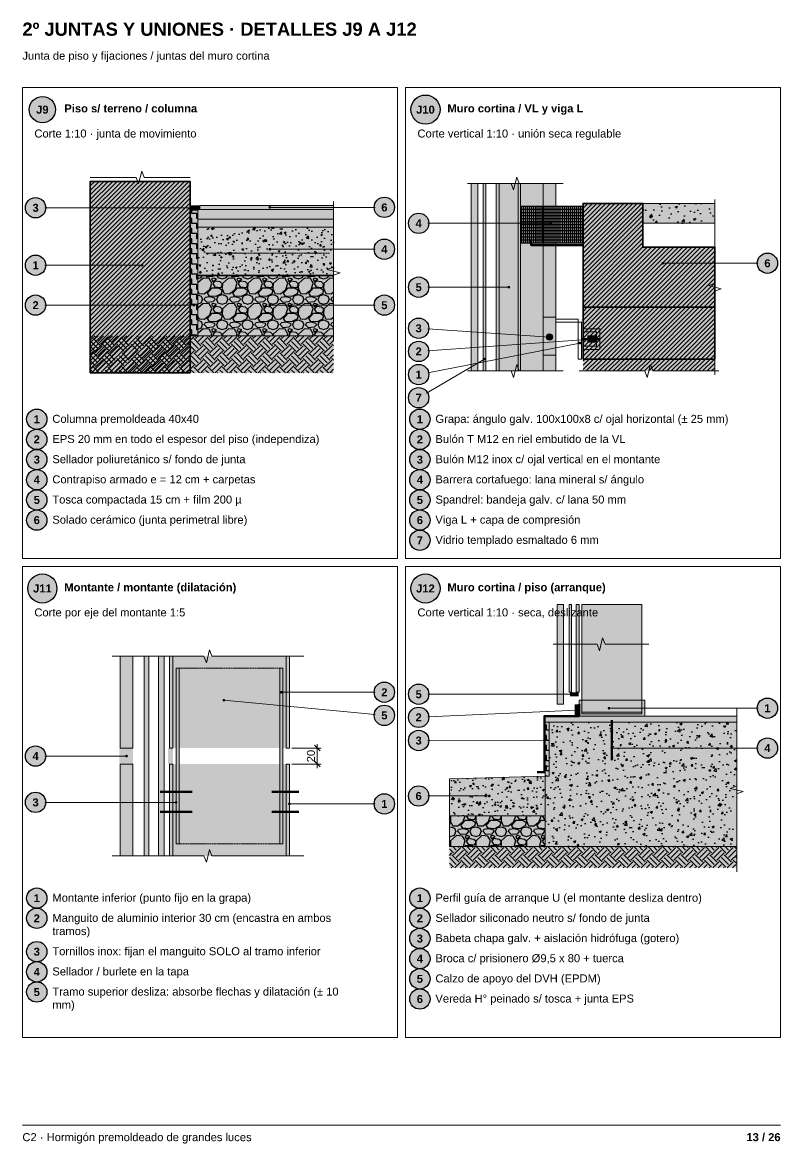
# Model space of a CAD drawing. Header units: millimetres. Extents: x 10 to 6200, y 4 to 286.
# Drawn here: x 2890 to 3080, y 4.4 to 285.3 of the extents above; entities that cross this region are included whole.
import ezdxf
from ezdxf.enums import TextEntityAlignment as Align

# ---------------------------------------------------------------- set-up
doc = ezdxf.new("R2010")
doc.units = ezdxf.units.MM
doc.linetypes.add('DASHED', pattern=[1.524, 1.27, -0.254])
for name, color, linetype in [('CONTORNOS', 7, 'Continuous'), ('CONTORNOS-RAYADO', 8, 'Continuous'), ('CONTORNOS-RELLENO', 9, 'Continuous'), ('COTAS', 7, 'Continuous'), ('LINEAS', 7, 'Continuous'), ('LINEAS-RELLENO', 9, 'Continuous'), ('MARCO', 7, 'Continuous'), ('REFERENCIAS', 7, 'Continuous'), ('REFERENCIAS-RELLENO', 9, 'Continuous'), ('TEXTOS', 7, 'Continuous')]:
    doc.layers.add(name, color=color, linetype=linetype)
doc.styles.add('ARIAL', font='arial.ttf')
doc.styles.add('ARIAL-NEGRITA', font='arialbd.ttf')

msp = doc.modelspace()

# ---------------------------------------------------------------- hatches: boundary and pattern name
at = {"layer": 'CONTORNOS-RAYADO'}
h = msp.add_hatch(dxfattribs=at)
h.set_pattern_fill('ANSI31', color=8, scale=0.25)
h.paths.add_polyline_path([(2907, 197.5), (2932, 197.5), (2932, 245.5), (2907, 245.5)])
h = msp.add_hatch(dxfattribs=at)
h.set_pattern_fill('INSUL', color=8, scale=0.08, angle=90)
h.paths.add_polyline_path([(3009.5, 198), (3014.2, 198), (3014.2, 245), (3009.5, 245)])
h = msp.add_hatch(dxfattribs=at)
h.set_pattern_fill('INSUL', color=8, scale=0.08)
h.paths.add_polyline_path([(3014.8, 230), (3030.5, 230), (3030.5, 239.3), (3014.8, 239.3)])
h = msp.add_hatch(dxfattribs=at)
h.set_pattern_fill('ANSI31', color=8, scale=0.25)
h.paths.add_polyline_path([(3030.5, 214), (3063.5, 214), (3063.5, 229), (3045.5, 229), (3045.5, 240), (3030.5, 240)])
h = msp.add_hatch(dxfattribs=at)
h.set_pattern_fill('AR-CONC', color=8, scale=0.03)
h.paths.add_polyline_path([(3045.5, 235), (3063.5, 235), (3063.5, 240), (3045.5, 240)])
h = msp.add_hatch(dxfattribs=at)
h.set_pattern_fill('ZIGZAG', color=8, scale=0.2, angle=90)
h.paths.add_polyline_path([(2932, 206.8), (2934, 206.8), (2934, 238.3), (2932, 238.3)])
h = msp.add_hatch(dxfattribs=at)
h.set_pattern_fill('AR-SAND', color=8, scale=0.015)
h.paths.add_polyline_path([(2934, 236), (2968, 236), (2968, 238.5), (2934, 238.5)])
h = msp.add_hatch(dxfattribs=at)
h.set_pattern_fill('AR-CONC', color=8, scale=0.025)
h.paths.add_polyline_path([(2934, 222), (2968, 222), (2968, 234), (2934, 234)])
h = msp.add_hatch(dxfattribs=at)
h.set_pattern_fill('GRAVEL', color=8, scale=0.25)
h.paths.add_polyline_path([(2934, 206.8), (2968, 206.8), (2968, 221.8), (2934, 221.8)])
h = msp.add_hatch(dxfattribs=at)
h.set_pattern_fill('ANSI31', color=8, scale=0.25)
h.paths.add_polyline_path([(3030.5, 214), (3063.5, 214), (3063.5, 201), (3030.5, 201)])
h = msp.add_hatch(dxfattribs=at)
h.set_pattern_fill('EARTH', color=8, scale=0.4, angle=45)
h.paths.add_polyline_path([(2907, 197.5), (2968, 197.5), (2968, 206.8), (2907, 206.8)])
h = msp.add_hatch(dxfattribs=at)
h.set_pattern_fill('ANSI31', color=8, scale=0.25)
h.paths.add_polyline_path([(3030.5, 198), (3063.5, 198), (3063.5, 201), (3030.5, 201)])
h = msp.add_hatch(dxfattribs=at)
h.set_pattern_fill('AR-SAND', color=8, scale=0.015)
h.paths.add_polyline_path([(3021, 110), (3069, 110), (3069, 111.5), (3021, 111.5)])
h = msp.add_hatch(dxfattribs=at)
h.set_pattern_fill('AR-CONC', color=8, scale=0.03)
h.paths.add_polyline_path([(3021, 78.8), (3069, 78.8), (3069, 110), (3021, 110)])
h = msp.add_hatch(dxfattribs=at)
h.set_pattern_fill('ZIGZAG', color=8, scale=0.2, angle=90)
h.paths.add_polyline_path([(3021, 96.5), (3022, 96.5), (3022, 110), (3021, 110)])
h = msp.add_hatch(dxfattribs=at)
h.set_pattern_fill('AR-CONC', color=8, scale=0.025)
h.paths.add_polyline_path([(2997, 86.5), (3021, 86.5), (3021, 96.5), (2997, 95.8)])
h = msp.add_hatch(dxfattribs=at)
h.set_pattern_fill('GRAVEL', color=8, scale=0.25)
h.paths.add_polyline_path([(2997, 78.8), (3021, 78.8), (3021, 86.5), (2997, 86.5)])
h = msp.add_hatch(dxfattribs=at)
h.set_pattern_fill('EARTH', color=8, scale=0.4, angle=45)
h.paths.add_polyline_path([(2997, 73.5), (3069, 73.5), (3069, 78.8), (2997, 78.8)])
at = {"layer": 'CONTORNOS-RELLENO', "true_color": 0xd3d6d9}
h = msp.add_hatch(color=254, dxfattribs=at)
h.dxf.hatch_style = 1
h.paths.add_polyline_path([(2907, 197.5), (2932, 197.5), (2932, 245.5), (2907, 245.5)])
at = {"layer": 'CONTORNOS-RELLENO', "true_color": 0xe9ecee}
h = msp.add_hatch(color=7, dxfattribs=at)
h.dxf.hatch_style = 1
h.paths.add_polyline_path([(3002.5, 198), (3004.1, 198), (3004.1, 245), (3002.5, 245)])
at = {"layer": 'CONTORNOS-RELLENO', "true_color": 0x6f8796}
h = msp.add_hatch(color=252, dxfattribs=at)
h.dxf.hatch_style = 1
h.paths.add_polyline_path([(3005.5, 198), (3006.1, 198), (3006.1, 245), (3005.5, 245)])
at = {"layer": 'CONTORNOS-RELLENO', "true_color": 0xe3e7ea}
h = msp.add_hatch(color=254, dxfattribs=at)
h.dxf.hatch_style = 1
h.paths.add_polyline_path([(3008.7, 198), (3023.7, 198), (3023.7, 245), (3008.7, 245)])
at = {"layer": 'CONTORNOS-RELLENO', "true_color": 0xfbe2a8}
h = msp.add_hatch(color=41, dxfattribs=at)
h.dxf.hatch_style = 1
h.paths.add_polyline_path([(3009.5, 198), (3014.2, 198), (3014.2, 245), (3009.5, 245)])
at = {"layer": 'CONTORNOS-RELLENO', "true_color": 0x888888}
h = msp.add_hatch(color=252, dxfattribs=at)
h.dxf.hatch_style = 1
h.paths.add_polyline_path([(3014.2, 198), (3014.8, 198), (3014.8, 245), (3014.2, 245)])
at = {"layer": 'CONTORNOS-RELLENO', "true_color": 0x111111}
h = msp.add_hatch(color=250, dxfattribs=at)
h.dxf.hatch_style = 1
h.paths.add_polyline_path([(2932, 238.3), (2934.5, 238.3), (2934.5, 239.5), (2932, 239.5)])
at = {"layer": 'CONTORNOS-RELLENO', "true_color": 0xcdbb9c}
h = msp.add_hatch(color=9, dxfattribs=at)
h.dxf.hatch_style = 1
h.paths.add_polyline_path([(2934.5, 238.5), (2968, 238.5), (2968, 239.5), (2934.5, 239.5)])
at = {"layer": 'CONTORNOS-RELLENO', "true_color": 0xfbe2a8}
h = msp.add_hatch(color=41, dxfattribs=at)
h.dxf.hatch_style = 1
h.paths.add_polyline_path([(3014.8, 230), (3030.5, 230), (3030.5, 239.3), (3014.8, 239.3)])
at = {"layer": 'CONTORNOS-RELLENO', "true_color": 0xd3d6d9}
h = msp.add_hatch(color=254, dxfattribs=at)
h.dxf.hatch_style = 1
h.paths.add_polyline_path([(3030.5, 214), (3063.5, 214), (3063.5, 229), (3045.5, 229), (3045.5, 240), (3030.5, 240)])
at = {"layer": 'CONTORNOS-RELLENO', "true_color": 0xdedad2}
h = msp.add_hatch(color=254, dxfattribs=at)
h.dxf.hatch_style = 1
h.paths.add_polyline_path([(3045.5, 235), (3063.5, 235), (3063.5, 240), (3045.5, 240)])
at = {"layer": 'CONTORNOS-RELLENO', "true_color": 0xfff5bf}
h = msp.add_hatch(color=254, dxfattribs=at)
h.dxf.hatch_style = 1
h.paths.add_polyline_path([(2932, 206.8), (2934, 206.8), (2934, 238.3), (2932, 238.3)])
at = {"layer": 'CONTORNOS-RELLENO', "true_color": 0xe9e9e9}
h = msp.add_hatch(color=254, dxfattribs=at)
h.dxf.hatch_style = 1
h.paths.add_polyline_path([(2934, 236), (2968, 236), (2968, 238.5), (2934, 238.5)])
at = {"layer": 'CONTORNOS-RELLENO', "true_color": 0xc9dbe6}
h = msp.add_hatch(color=254, dxfattribs=at)
h.dxf.hatch_style = 1
h.paths.add_polyline_path([(2934, 234), (2968, 234), (2968, 236), (2934, 236)])
at = {"layer": 'CONTORNOS-RELLENO', "true_color": 0xe6e4df}
h = msp.add_hatch(color=254, dxfattribs=at)
h.dxf.hatch_style = 1
h.paths.add_polyline_path([(2934, 222), (2968, 222), (2968, 234), (2934, 234)])
at = {"layer": 'CONTORNOS-RELLENO', "true_color": 0x000000}
h = msp.add_hatch(color=18, dxfattribs=at)
h.dxf.hatch_style = 1
h.paths.add_polyline_path([(2934, 221.8), (2968, 221.8), (2968, 222), (2934, 222)])
at = {"layer": 'CONTORNOS-RELLENO', "true_color": 0xefe4c8}
h = msp.add_hatch(color=254, dxfattribs=at)
h.dxf.hatch_style = 1
h.paths.add_polyline_path([(2934, 206.8), (2968, 206.8), (2968, 221.8), (2934, 221.8)])
at = {"layer": 'CONTORNOS-RELLENO', "true_color": 0xd3d6d9}
h = msp.add_hatch(color=254, dxfattribs=at)
h.dxf.hatch_style = 1
h.paths.add_polyline_path([(3030.5, 214), (3063.5, 214), (3063.5, 201), (3030.5, 201)])
at = {"layer": 'CONTORNOS-RELLENO', "true_color": 0x555555}
h = msp.add_hatch(color=251, dxfattribs=at)
h.dxf.hatch_style = 1
h.paths.add_polyline_path([(3020.5, 202), (3023.7, 202), (3023.7, 211.5), (3020.5, 211.5)])
at = {"layer": 'CONTORNOS-RELLENO', "true_color": 0x111111}
h = msp.add_hatch(color=250, dxfattribs=at)
h.dxf.hatch_style = 1
h.paths.add_polyline_path([(3030.1, 201), (3030.5, 201), (3030.5, 211), (3030.1, 211)])
at = {"layer": 'CONTORNOS-RELLENO', "true_color": 0x3b3b3b}
h = msp.add_hatch(color=250, dxfattribs=at)
h.dxf.hatch_style = 1
h.paths.add_polyline_path([(3030.5, 203.4), (3034.7, 203.4), (3034.7, 208.6), (3030.5, 208.6), (3030.5, 207.8), (3033.9, 207.8), (3033.9, 204.2), (3030.5, 204.2)])
at = {"layer": 'CONTORNOS-RELLENO', "true_color": 0xece3d2}
h = msp.add_hatch(color=254, dxfattribs=at)
h.dxf.hatch_style = 1
h.paths.add_polyline_path([(2907, 197.5), (2968, 197.5), (2968, 206.8), (2907, 206.8)])
at = {"layer": 'CONTORNOS-RELLENO', "true_color": 0x777777}
h = msp.add_hatch(color=8, dxfattribs=at)
h.dxf.hatch_style = 1
h.paths.add_polyline_path([(3031.7, 205.2), (3033.9, 205.2), (3033.9, 206.8), (3031.7, 206.8)])
at = {"layer": 'CONTORNOS-RELLENO', "true_color": 0xd3d6d9}
h = msp.add_hatch(color=254, dxfattribs=at)
h.dxf.hatch_style = 1
h.paths.add_polyline_path([(3030.5, 198), (3063.5, 198), (3063.5, 201), (3030.5, 201)])
at = {"layer": 'CONTORNOS-RELLENO', "true_color": 0xb9c0c6}
h = msp.add_hatch(color=9, dxfattribs=at)
h.dxf.hatch_style = 1
h.paths.add_polyline_path([(3024, 114.5), (3025.6, 114.5), (3025.6, 139.5), (3024, 139.5)])
at = {"layer": 'CONTORNOS-RELLENO', "true_color": 0xbfe3f0}
h = msp.add_hatch(color=254, dxfattribs=at)
h.dxf.hatch_style = 1
h.paths.add_polyline_path([(3027, 117.5), (3027.6, 117.5), (3027.6, 139.5), (3027, 139.5)])
h = msp.add_hatch(color=254, dxfattribs=at)
h.dxf.hatch_style = 1
h.paths.add_polyline_path([(3028.8, 117.5), (3029.5, 117.5), (3029.5, 139.5), (3028.8, 139.5)])
at = {"layer": 'CONTORNOS-RELLENO', "true_color": 0xe3e7ea}
h = msp.add_hatch(color=254, dxfattribs=at)
h.dxf.hatch_style = 1
h.paths.add_polyline_path([(3030.2, 112.5), (3045.2, 112.5), (3045.2, 139.5), (3030.2, 139.5)])
at = {"layer": 'CONTORNOS-RELLENO', "true_color": 0xb9c0c6}
h = msp.add_hatch(color=9, dxfattribs=at)
h.dxf.hatch_style = 1
h.paths.add_polyline_path([(2914.5, 103.5), (2917.7, 103.5), (2917.7, 126.5), (2914.5, 126.5)])
at = {"layer": 'CONTORNOS-RELLENO', "true_color": 0xbfe3f0}
h = msp.add_hatch(color=254, dxfattribs=at)
h.dxf.hatch_style = 1
h.paths.add_polyline_path([(2920.5, 76.5), (2921.7, 76.5), (2921.7, 126.5), (2920.5, 126.5)])
h = msp.add_hatch(color=254, dxfattribs=at)
h.dxf.hatch_style = 1
h.paths.add_polyline_path([(2924.1, 76.5), (2925.5, 76.5), (2925.5, 126.5), (2924.1, 126.5)])
at = {"layer": 'CONTORNOS-RELLENO', "true_color": 0x9aa3ab}
h = msp.add_hatch(color=253, dxfattribs=at)
h.dxf.hatch_style = 1
h.paths.add_polyline_path([(2926.9, 103.5), (2927.7, 103.5), (2927.7, 126.5), (2926.9, 126.5)])
at = {"layer": 'CONTORNOS-RELLENO', "true_color": 0xf6f7f8}
h = msp.add_hatch(color=7, dxfattribs=at)
h.dxf.hatch_style = 1
h.paths.add_polyline_path([(2927.7, 103.5), (2956.1, 103.5), (2956.1, 126.5), (2927.7, 126.5)])
at = {"layer": 'CONTORNOS-RELLENO', "true_color": 0x9aa3ab}
h = msp.add_hatch(color=253, dxfattribs=at)
h.dxf.hatch_style = 1
h.paths.add_polyline_path([(2956.1, 103.5), (2956.9, 103.5), (2956.9, 126.5), (2956.1, 126.5)])
at = {"layer": 'CONTORNOS-RELLENO', "true_color": 0x7c858d}
h = msp.add_hatch(color=252, dxfattribs=at)
h.dxf.hatch_style = 1
h.paths.add_polyline_path([(2928.5, 79.5), (2929.3, 79.5), (2929.3, 123.5), (2928.5, 123.5)])
h = msp.add_hatch(color=252, dxfattribs=at)
h.dxf.hatch_style = 1
h.paths.add_polyline_path([(2954.5, 79.5), (2955.3, 79.5), (2955.3, 123.5), (2954.5, 123.5)])
at = {"layer": 'CONTORNOS-RELLENO', "true_color": 0x333333}
h = msp.add_hatch(color=250, dxfattribs=at)
h.dxf.hatch_style = 1
h.paths.add_polyline_path([(3027.2, 116.5), (3029.4, 116.5), (3029.4, 117.5), (3027.2, 117.5)])
at = {"layer": 'CONTORNOS-RELLENO', "true_color": 0x9aa3ab}
h = msp.add_hatch(color=253, dxfattribs=at)
h.dxf.hatch_style = 1
h.paths.add_polyline_path([(3029.5, 111.5), (3046, 111.5), (3046, 115.5), (3029.5, 115.5)])
at = {"layer": 'CONTORNOS-RELLENO', "true_color": 0x111111}
h = msp.add_hatch(color=250, dxfattribs=at)
h.dxf.hatch_style = 1
h.paths.add_polyline_path([(3028.4, 111.5), (3029.5, 111.5), (3029.5, 114.5), (3028.4, 114.5)])
at = {"layer": 'CONTORNOS-RELLENO', "true_color": 0xe9e9e9}
h = msp.add_hatch(color=254, dxfattribs=at)
h.dxf.hatch_style = 1
h.paths.add_polyline_path([(3021, 110), (3069, 110), (3069, 111.5), (3021, 111.5)])
at = {"layer": 'CONTORNOS-RELLENO', "true_color": 0xdedad2}
h = msp.add_hatch(color=254, dxfattribs=at)
h.dxf.hatch_style = 1
h.paths.add_polyline_path([(3021, 78.8), (3069, 78.8), (3069, 110), (3021, 110)])
at = {"layer": 'CONTORNOS-RELLENO', "true_color": 0xfff5bf}
h = msp.add_hatch(color=254, dxfattribs=at)
h.dxf.hatch_style = 1
h.paths.add_polyline_path([(3021, 96.5), (3022, 96.5), (3022, 110), (3021, 110)])
at = {"layer": 'CONTORNOS-RELLENO', "true_color": 0x111111}
h = msp.add_hatch(color=250, dxfattribs=at)
h.dxf.hatch_style = 1
h.paths.add_polyline_path([(2914.3, 99.5), (2917.7, 99.5), (2917.7, 103.5), (2914.3, 103.5)])
h = msp.add_hatch(color=250, dxfattribs=at)
h.dxf.hatch_style = 1
h.paths.add_polyline_path([(2926.5, 99.5), (2927.7, 99.5), (2927.7, 103.5), (2926.5, 103.5)])
at = {"layer": 'CONTORNOS-RELLENO', "true_color": 0xb9c0c6}
h = msp.add_hatch(color=9, dxfattribs=at)
h.dxf.hatch_style = 1
h.paths.add_polyline_path([(2914.5, 76.5), (2917.7, 76.5), (2917.7, 99.5), (2914.5, 99.5)])
at = {"layer": 'CONTORNOS-RELLENO', "true_color": 0x9aa3ab}
h = msp.add_hatch(color=253, dxfattribs=at)
h.dxf.hatch_style = 1
h.paths.add_polyline_path([(2926.9, 76.5), (2927.7, 76.5), (2927.7, 99.5), (2926.9, 99.5)])
at = {"layer": 'CONTORNOS-RELLENO', "true_color": 0xf6f7f8}
h = msp.add_hatch(color=7, dxfattribs=at)
h.dxf.hatch_style = 1
h.paths.add_polyline_path([(2927.7, 76.5), (2956.1, 76.5), (2956.1, 99.5), (2927.7, 99.5)])
at = {"layer": 'CONTORNOS-RELLENO', "true_color": 0x9aa3ab}
h = msp.add_hatch(color=253, dxfattribs=at)
h.dxf.hatch_style = 1
h.paths.add_polyline_path([(2956.1, 76.5), (2956.9, 76.5), (2956.9, 99.5), (2956.1, 99.5)])
at = {"layer": 'CONTORNOS-RELLENO', "true_color": 0xe6e4df}
h = msp.add_hatch(color=254, dxfattribs=at)
h.dxf.hatch_style = 1
h.paths.add_polyline_path([(2997, 86.5), (3021, 86.5), (3021, 96.5), (2997, 95.8)])
at = {"layer": 'CONTORNOS-RELLENO', "true_color": 0xefe4c8}
h = msp.add_hatch(color=254, dxfattribs=at)
h.dxf.hatch_style = 1
h.paths.add_polyline_path([(2997, 78.8), (3021, 78.8), (3021, 86.5), (2997, 86.5)])
at = {"layer": 'CONTORNOS-RELLENO', "true_color": 0xece3d2}
h = msp.add_hatch(color=254, dxfattribs=at)
h.dxf.hatch_style = 1
h.paths.add_polyline_path([(2997, 73.5), (3069, 73.5), (3069, 78.8), (2997, 78.8)])
at = {"layer": 'LINEAS-RELLENO', "true_color": 0xffffff}
h = msp.add_hatch(color=7, dxfattribs=at)
h.dxf.hatch_style = 1
edge = h.paths.add_edge_path()
edge.add_arc((3022.1, 206.5), 0.8, 0, 360)
at = {"layer": 'REFERENCIAS-RELLENO', "true_color": 0xfff1a8}
h = msp.add_hatch(color=51, dxfattribs=at)
h.dxf.hatch_style = 1
edge = h.paths.add_edge_path()
edge.add_arc((2991, 263.5), 3.65, 0, 360)
h = msp.add_hatch(color=51, dxfattribs=at)
h.dxf.hatch_style = 1
edge = h.paths.add_edge_path()
edge.add_arc((2895, 263.5), 3.3, 0, 360)
at = {"layer": 'REFERENCIAS-RELLENO', "true_color": 0xffffff}
h = msp.add_hatch(color=7, dxfattribs=at)
h.dxf.hatch_style = 1
edge = h.paths.add_edge_path()
edge.add_arc((2893.3, 238.9), 2.55, 0, 360)
at = {"layer": 'REFERENCIAS-RELLENO', "true_color": 0x000000}
h = msp.add_hatch(color=18, dxfattribs=at)
h.dxf.hatch_style = 1
edge = h.paths.add_edge_path()
edge.add_arc((2933.2, 238.9), 0.35, 0, 360)
h = msp.add_hatch(color=18, dxfattribs=at)
h.dxf.hatch_style = 1
edge = h.paths.add_edge_path()
edge.add_arc((2952, 239), 0.35, 0, 360)
at = {"layer": 'REFERENCIAS-RELLENO', "true_color": 0xffffff}
h = msp.add_hatch(color=7, dxfattribs=at)
h.dxf.hatch_style = 1
edge = h.paths.add_edge_path()
edge.add_arc((2980.7, 239), 2.55, 0, 360)
h = msp.add_hatch(color=7, dxfattribs=at)
h.dxf.hatch_style = 1
edge = h.paths.add_edge_path()
edge.add_arc((2989.3, 235), 2.55, 0, 360)
at = {"layer": 'REFERENCIAS-RELLENO', "true_color": 0x000000}
h = msp.add_hatch(color=18, dxfattribs=at)
h.dxf.hatch_style = 1
edge = h.paths.add_edge_path()
edge.add_arc((3022.5, 235), 0.35, 0, 360)
at = {"layer": 'REFERENCIAS-RELLENO', "true_color": 0xffffff}
h = msp.add_hatch(color=7, dxfattribs=at)
h.dxf.hatch_style = 1
edge = h.paths.add_edge_path()
edge.add_arc((2980.7, 228.5), 2.55, 0, 360)
at = {"layer": 'REFERENCIAS-RELLENO', "true_color": 0x000000}
h = msp.add_hatch(color=18, dxfattribs=at)
h.dxf.hatch_style = 1
edge = h.paths.add_edge_path()
edge.add_arc((2952, 228.5), 0.35, 0, 360)
at = {"layer": 'REFERENCIAS-RELLENO', "true_color": 0xffffff}
h = msp.add_hatch(color=7, dxfattribs=at)
h.dxf.hatch_style = 1
edge = h.paths.add_edge_path()
edge.add_arc((2893.3, 224.5), 2.55, 0, 360)
at = {"layer": 'REFERENCIAS-RELLENO', "true_color": 0x000000}
h = msp.add_hatch(color=18, dxfattribs=at)
h.dxf.hatch_style = 1
edge = h.paths.add_edge_path()
edge.add_arc((2920, 224.5), 0.35, 0, 360)
h = msp.add_hatch(color=18, dxfattribs=at)
h.dxf.hatch_style = 1
edge = h.paths.add_edge_path()
edge.add_arc((3050.5, 225), 0.35, 0, 360)
at = {"layer": 'REFERENCIAS-RELLENO', "true_color": 0xffffff}
h = msp.add_hatch(color=7, dxfattribs=at)
h.dxf.hatch_style = 1
edge = h.paths.add_edge_path()
edge.add_arc((3076.7, 225), 2.55, 0, 360)
h = msp.add_hatch(color=7, dxfattribs=at)
h.dxf.hatch_style = 1
edge = h.paths.add_edge_path()
edge.add_arc((2989.3, 219), 2.55, 0, 360)
at = {"layer": 'REFERENCIAS-RELLENO', "true_color": 0x000000}
h = msp.add_hatch(color=18, dxfattribs=at)
h.dxf.hatch_style = 1
edge = h.paths.add_edge_path()
edge.add_arc((3011.9, 219), 0.35, 0, 360)
at = {"layer": 'REFERENCIAS-RELLENO', "true_color": 0xffffff}
h = msp.add_hatch(color=7, dxfattribs=at)
h.dxf.hatch_style = 1
edge = h.paths.add_edge_path()
edge.add_arc((2893.3, 214.5), 2.55, 0, 360)
h = msp.add_hatch(color=7, dxfattribs=at)
h.dxf.hatch_style = 1
edge = h.paths.add_edge_path()
edge.add_arc((2980.7, 214.5), 2.55, 0, 360)
at = {"layer": 'REFERENCIAS-RELLENO', "true_color": 0x000000}
h = msp.add_hatch(color=18, dxfattribs=at)
h.dxf.hatch_style = 1
edge = h.paths.add_edge_path()
edge.add_arc((2933, 214.5), 0.35, 0, 360)
h = msp.add_hatch(color=18, dxfattribs=at)
h.dxf.hatch_style = 1
edge = h.paths.add_edge_path()
edge.add_arc((2952, 214.5), 0.35, 0, 360)
at = {"layer": 'REFERENCIAS-RELLENO', "true_color": 0xffffff}
h = msp.add_hatch(color=7, dxfattribs=at)
h.dxf.hatch_style = 1
edge = h.paths.add_edge_path()
edge.add_arc((2989.3, 208.7), 2.55, 0, 360)
h = msp.add_hatch(color=7, dxfattribs=at)
h.dxf.hatch_style = 1
edge = h.paths.add_edge_path()
edge.add_arc((2989.3, 202.9), 2.55, 0, 360)
at = {"layer": 'REFERENCIAS-RELLENO', "true_color": 0x000000}
h = msp.add_hatch(color=18, dxfattribs=at)
h.dxf.hatch_style = 1
edge = h.paths.add_edge_path()
edge.add_arc((3022.1, 206.5), 0.35, 0, 360)
h = msp.add_hatch(color=18, dxfattribs=at)
h.dxf.hatch_style = 1
edge = h.paths.add_edge_path()
edge.add_arc((3029.7, 205), 0.35, 0, 360)
h = msp.add_hatch(color=18, dxfattribs=at)
h.dxf.hatch_style = 1
edge = h.paths.add_edge_path()
edge.add_arc((3032.5, 206), 0.35, 0, 360)
at = {"layer": 'REFERENCIAS-RELLENO', "true_color": 0xffffff}
h = msp.add_hatch(color=7, dxfattribs=at)
h.dxf.hatch_style = 1
edge = h.paths.add_edge_path()
edge.add_arc((2989.3, 197.1), 2.55, 0, 360)
at = {"layer": 'REFERENCIAS-RELLENO', "true_color": 0x000000}
h = msp.add_hatch(color=18, dxfattribs=at)
h.dxf.hatch_style = 1
edge = h.paths.add_edge_path()
edge.add_arc((3005.8, 201), 0.35, 0, 360)
at = {"layer": 'REFERENCIAS-RELLENO', "true_color": 0xffffff}
h = msp.add_hatch(color=7, dxfattribs=at)
h.dxf.hatch_style = 1
edge = h.paths.add_edge_path()
edge.add_arc((2989.3, 191.3), 2.55, 0, 360)
h = msp.add_hatch(color=7, dxfattribs=at)
h.dxf.hatch_style = 1
edge = h.paths.add_edge_path()
edge.add_arc((2893.6, 185.9), 2.55, 0, 360)
h = msp.add_hatch(color=7, dxfattribs=at)
h.dxf.hatch_style = 1
edge = h.paths.add_edge_path()
edge.add_arc((2989.6, 185.9), 2.55, 0, 360)
h = msp.add_hatch(color=7, dxfattribs=at)
h.dxf.hatch_style = 1
edge = h.paths.add_edge_path()
edge.add_arc((2893.6, 180.85), 2.55, 0, 360)
h = msp.add_hatch(color=7, dxfattribs=at)
h.dxf.hatch_style = 1
edge = h.paths.add_edge_path()
edge.add_arc((2989.6, 180.85), 2.55, 0, 360)
h = msp.add_hatch(color=7, dxfattribs=at)
h.dxf.hatch_style = 1
edge = h.paths.add_edge_path()
edge.add_arc((2893.6, 175.79), 2.55, 0, 360)
h = msp.add_hatch(color=7, dxfattribs=at)
h.dxf.hatch_style = 1
edge = h.paths.add_edge_path()
edge.add_arc((2989.6, 175.79), 2.55, 0, 360)
h = msp.add_hatch(color=7, dxfattribs=at)
h.dxf.hatch_style = 1
edge = h.paths.add_edge_path()
edge.add_arc((2893.6, 170.74), 2.55, 0, 360)
h = msp.add_hatch(color=7, dxfattribs=at)
h.dxf.hatch_style = 1
edge = h.paths.add_edge_path()
edge.add_arc((2989.6, 170.74), 2.55, 0, 360)
h = msp.add_hatch(color=7, dxfattribs=at)
h.dxf.hatch_style = 1
edge = h.paths.add_edge_path()
edge.add_arc((2893.6, 165.68), 2.55, 0, 360)
h = msp.add_hatch(color=7, dxfattribs=at)
h.dxf.hatch_style = 1
edge = h.paths.add_edge_path()
edge.add_arc((2989.6, 165.68), 2.55, 0, 360)
h = msp.add_hatch(color=7, dxfattribs=at)
h.dxf.hatch_style = 1
edge = h.paths.add_edge_path()
edge.add_arc((2893.6, 160.63), 2.55, 0, 360)
h = msp.add_hatch(color=7, dxfattribs=at)
h.dxf.hatch_style = 1
edge = h.paths.add_edge_path()
edge.add_arc((2989.6, 160.63), 2.55, 0, 360)
h = msp.add_hatch(color=7, dxfattribs=at)
h.dxf.hatch_style = 1
edge = h.paths.add_edge_path()
edge.add_arc((2989.6, 155.58), 2.55, 0, 360)
at = {"layer": 'REFERENCIAS-RELLENO', "true_color": 0xfff1a8}
h = msp.add_hatch(color=51, dxfattribs=at)
h.dxf.hatch_style = 1
edge = h.paths.add_edge_path()
edge.add_arc((2895, 143.5), 3.65, 0, 360)
h = msp.add_hatch(color=51, dxfattribs=at)
h.dxf.hatch_style = 1
edge = h.paths.add_edge_path()
edge.add_arc((2991, 143.5), 3.65, 0, 360)
at = {"layer": 'REFERENCIAS-RELLENO', "true_color": 0xffffff}
h = msp.add_hatch(color=7, dxfattribs=at)
h.dxf.hatch_style = 1
edge = h.paths.add_edge_path()
edge.add_arc((2980.7, 117.5), 2.55, 0, 360)
h = msp.add_hatch(color=7, dxfattribs=at)
h.dxf.hatch_style = 1
edge = h.paths.add_edge_path()
edge.add_arc((2989.3, 117), 2.55, 0, 360)
at = {"layer": 'REFERENCIAS-RELLENO', "true_color": 0x000000}
h = msp.add_hatch(color=18, dxfattribs=at)
h.dxf.hatch_style = 1
edge = h.paths.add_edge_path()
edge.add_arc((2940.5, 115.5), 0.35, 0, 360)
h = msp.add_hatch(color=18, dxfattribs=at)
h.dxf.hatch_style = 1
edge = h.paths.add_edge_path()
edge.add_arc((2954.9, 117.5), 0.35, 0, 360)
h = msp.add_hatch(color=18, dxfattribs=at)
h.dxf.hatch_style = 1
edge = h.paths.add_edge_path()
edge.add_arc((3028.3, 117), 0.35, 0, 360)
at = {"layer": 'REFERENCIAS-RELLENO', "true_color": 0xffffff}
h = msp.add_hatch(color=7, dxfattribs=at)
h.dxf.hatch_style = 1
edge = h.paths.add_edge_path()
edge.add_arc((3076.7, 113.5), 2.55, 0, 360)
h = msp.add_hatch(color=7, dxfattribs=at)
h.dxf.hatch_style = 1
edge = h.paths.add_edge_path()
edge.add_arc((2980.7, 111.7), 2.55, 0, 360)
h = msp.add_hatch(color=7, dxfattribs=at)
h.dxf.hatch_style = 1
edge = h.paths.add_edge_path()
edge.add_arc((2989.3, 111.2), 2.55, 0, 360)
at = {"layer": 'REFERENCIAS-RELLENO', "true_color": 0x000000}
h = msp.add_hatch(color=18, dxfattribs=at)
h.dxf.hatch_style = 1
edge = h.paths.add_edge_path()
edge.add_arc((3029, 113), 0.35, 0, 360)
h = msp.add_hatch(color=18, dxfattribs=at)
h.dxf.hatch_style = 1
edge = h.paths.add_edge_path()
edge.add_arc((3037, 113.5), 0.35, 0, 360)
at = {"layer": 'REFERENCIAS-RELLENO', "true_color": 0xffffff}
h = msp.add_hatch(color=7, dxfattribs=at)
h.dxf.hatch_style = 1
edge = h.paths.add_edge_path()
edge.add_arc((2989.3, 105.4), 2.55, 0, 360)
h = msp.add_hatch(color=7, dxfattribs=at)
h.dxf.hatch_style = 1
edge = h.paths.add_edge_path()
edge.add_arc((2893.3, 101.5), 2.55, 0, 360)
at = {"layer": 'REFERENCIAS-RELLENO', "true_color": 0x000000}
h = msp.add_hatch(color=18, dxfattribs=at)
h.dxf.hatch_style = 1
edge = h.paths.add_edge_path()
edge.add_arc((3020.8, 105.5), 0.35, 0, 360)
at = {"layer": 'REFERENCIAS-RELLENO', "true_color": 0xffffff}
h = msp.add_hatch(color=7, dxfattribs=at)
h.dxf.hatch_style = 1
edge = h.paths.add_edge_path()
edge.add_arc((3076.7, 103.5), 2.55, 0, 360)
at = {"layer": 'REFERENCIAS-RELLENO', "true_color": 0x000000}
h = msp.add_hatch(color=18, dxfattribs=at)
h.dxf.hatch_style = 1
edge = h.paths.add_edge_path()
edge.add_arc((2916.1, 101.5), 0.35, 0, 360)
h = msp.add_hatch(color=18, dxfattribs=at)
h.dxf.hatch_style = 1
edge = h.paths.add_edge_path()
edge.add_arc((3037.7, 103.5), 0.35, 0, 360)
at = {"layer": 'REFERENCIAS-RELLENO', "true_color": 0xffffff}
h = msp.add_hatch(color=7, dxfattribs=at)
h.dxf.hatch_style = 1
edge = h.paths.add_edge_path()
edge.add_arc((2989.3, 91.5), 2.55, 0, 360)
h = msp.add_hatch(color=7, dxfattribs=at)
h.dxf.hatch_style = 1
edge = h.paths.add_edge_path()
edge.add_arc((2893.3, 89.9), 2.55, 0, 360)
at = {"layer": 'REFERENCIAS-RELLENO', "true_color": 0x000000}
h = msp.add_hatch(color=18, dxfattribs=at)
h.dxf.hatch_style = 1
edge = h.paths.add_edge_path()
edge.add_arc((2928.5, 89.9), 0.35, 0, 360)
at = {"layer": 'REFERENCIAS-RELLENO', "true_color": 0xffffff}
h = msp.add_hatch(color=7, dxfattribs=at)
h.dxf.hatch_style = 1
edge = h.paths.add_edge_path()
edge.add_arc((2980.7, 89.5), 2.55, 0, 360)
at = {"layer": 'REFERENCIAS-RELLENO', "true_color": 0x000000}
h = msp.add_hatch(color=18, dxfattribs=at)
h.dxf.hatch_style = 1
edge = h.paths.add_edge_path()
edge.add_arc((3007, 91.5), 0.35, 0, 360)
h = msp.add_hatch(color=18, dxfattribs=at)
h.dxf.hatch_style = 1
edge = h.paths.add_edge_path()
edge.add_arc((2956.9, 89.5), 0.35, 0, 360)
at = {"layer": 'REFERENCIAS-RELLENO', "true_color": 0xffffff}
h = msp.add_hatch(color=7, dxfattribs=at)
h.dxf.hatch_style = 1
edge = h.paths.add_edge_path()
edge.add_arc((2893.6, 65.9), 2.55, 0, 360)
h = msp.add_hatch(color=7, dxfattribs=at)
h.dxf.hatch_style = 1
edge = h.paths.add_edge_path()
edge.add_arc((2989.6, 65.9), 2.55, 0, 360)
h = msp.add_hatch(color=7, dxfattribs=at)
h.dxf.hatch_style = 1
edge = h.paths.add_edge_path()
edge.add_arc((2893.6, 60.85), 2.55, 0, 360)
h = msp.add_hatch(color=7, dxfattribs=at)
h.dxf.hatch_style = 1
edge = h.paths.add_edge_path()
edge.add_arc((2989.6, 60.85), 2.55, 0, 360)
h = msp.add_hatch(color=7, dxfattribs=at)
h.dxf.hatch_style = 1
edge = h.paths.add_edge_path()
edge.add_arc((2989.6, 55.79), 2.55, 0, 360)
h = msp.add_hatch(color=7, dxfattribs=at)
h.dxf.hatch_style = 1
edge = h.paths.add_edge_path()
edge.add_arc((2893.6, 52.49), 2.55, 0, 360)
h = msp.add_hatch(color=7, dxfattribs=at)
h.dxf.hatch_style = 1
edge = h.paths.add_edge_path()
edge.add_arc((2989.6, 50.74), 2.55, 0, 360)
h = msp.add_hatch(color=7, dxfattribs=at)
h.dxf.hatch_style = 1
edge = h.paths.add_edge_path()
edge.add_arc((2893.6, 47.43), 2.55, 0, 360)
h = msp.add_hatch(color=7, dxfattribs=at)
h.dxf.hatch_style = 1
edge = h.paths.add_edge_path()
edge.add_arc((2989.6, 45.68), 2.55, 0, 360)
h = msp.add_hatch(color=7, dxfattribs=at)
h.dxf.hatch_style = 1
edge = h.paths.add_edge_path()
edge.add_arc((2893.6, 42.38), 2.55, 0, 360)
h = msp.add_hatch(color=7, dxfattribs=at)
h.dxf.hatch_style = 1
edge = h.paths.add_edge_path()
edge.add_arc((2989.6, 40.63), 2.55, 0, 360)

# ---------------------------------------------------------------- linework, layer by layer
at = {"layer": 'CONTORNOS', "lineweight": 35}
for points in [[(2907, 197.5), (2932, 197.5), (2932, 245.5), (2907, 245.5)], [(3030.5, 214), (3063.5, 214), (3063.5, 229), (3045.5, 229), (3045.5, 240), (3030.5, 240)], [(3030.5, 214), (3063.5, 214), (3063.5, 201), (3030.5, 201)]]:
    msp.add_lwpolyline(points, close=True, dxfattribs=at)
at = {"layer": 'CONTORNOS', "lineweight": 13}
for points in [[(3002.5, 198), (3004.1, 198), (3004.1, 245), (3002.5, 245)], [(3005.5, 198), (3006.1, 198), (3006.1, 245), (3005.5, 245)], [(3008.7, 198), (3023.7, 198), (3023.7, 245), (3008.7, 245)], [(2934.5, 238.5), (2968, 238.5), (2968, 239.5), (2934.5, 239.5)], [(3014.8, 230), (3030.5, 230), (3030.5, 239.3), (3014.8, 239.3)], [(2934, 222), (2968, 222), (2968, 234), (2934, 234)], [(2934, 206.8), (2968, 206.8), (2968, 221.8), (2934, 221.8)], [(3030.2, 112.5), (3045.2, 112.5), (3045.2, 139.5), (3030.2, 139.5)], [(3029.5, 111.5), (3046, 111.5), (3046, 115.5), (3029.5, 115.5)], [(2997, 86.5), (3021, 86.5), (3021, 96.5), (2997, 95.8)]]:
    msp.add_lwpolyline(points, close=True, dxfattribs=at)
at = {"layer": 'CONTORNOS', "lineweight": 9}
for points in [[(3009.5, 198), (3014.2, 198), (3014.2, 245), (3009.5, 245)], [(3014.2, 198), (3014.8, 198), (3014.8, 245), (3014.2, 245)], [(2932, 206.8), (2934, 206.8), (2934, 238.3), (2932, 238.3)], [(2934, 236), (2968, 236), (2968, 238.5), (2934, 238.5)], [(2934, 234), (2968, 234), (2968, 236), (2934, 236)], [(3020.5, 202), (3023.7, 202), (3023.7, 211.5), (3020.5, 211.5)], [(3029.3, 201), (3030.1, 201), (3030.1, 210.2), (3023.7, 210.2), (3023.7, 211), (3029.3, 211)], [(3030.5, 203.4), (3034.7, 203.4), (3034.7, 208.6), (3030.5, 208.6), (3030.5, 207.8), (3033.9, 207.8), (3033.9, 204.2), (3030.5, 204.2)], [(3031.7, 205.2), (3033.9, 205.2), (3033.9, 206.8), (3031.7, 206.8)], [(3024, 114.5), (3025.6, 114.5), (3025.6, 139.5), (3024, 139.5)], [(3027, 117.5), (3027.6, 117.5), (3027.6, 139.5), (3027, 139.5)], [(3028.8, 117.5), (3029.5, 117.5), (3029.5, 139.5), (3028.8, 139.5)], [(2914.5, 103.5), (2917.7, 103.5), (2917.7, 126.5), (2914.5, 126.5)], [(2920.5, 76.5), (2921.7, 76.5), (2921.7, 126.5), (2920.5, 126.5)], [(2924.1, 76.5), (2925.5, 76.5), (2925.5, 126.5), (2924.1, 126.5)], [(2926.9, 103.5), (2927.7, 103.5), (2927.7, 126.5), (2926.9, 126.5)], [(2956.1, 103.5), (2956.9, 103.5), (2956.9, 126.5), (2956.1, 126.5)], [(2928.5, 79.5), (2929.3, 79.5), (2929.3, 123.5), (2928.5, 123.5)], [(2954.5, 79.5), (2955.3, 79.5), (2955.3, 123.5), (2954.5, 123.5)], [(3030.2, 112.1), (3045.2, 112.1), (3045.2, 115.5), (3030.2, 115.5)], [(3021, 110), (3069, 110), (3069, 111.5), (3021, 111.5)], [(3021, 96.5), (3022, 96.5), (3022, 110), (3021, 110)], [(2914.5, 76.5), (2917.7, 76.5), (2917.7, 99.5), (2914.5, 99.5)], [(2926.9, 76.5), (2927.7, 76.5), (2927.7, 99.5), (2926.9, 99.5)], [(2956.1, 76.5), (2956.9, 76.5), (2956.9, 99.5), (2956.1, 99.5)], [(2997, 78.8), (3021, 78.8), (3021, 86.5), (2997, 86.5)]]:
    msp.add_lwpolyline(points, close=True, dxfattribs=at)
at = {"layer": 'CONTORNOS', "lineweight": 18}
for points in [[(3045.5, 235), (3063.5, 235), (3063.5, 240), (3045.5, 240)], [(3021, 78.8), (3069, 78.8), (3069, 110), (3021, 110)]]:
    msp.add_lwpolyline(points, close=True, dxfattribs=at)
at = {"layer": 'CONTORNOS', "linetype": 'DASHED', "lineweight": 9, "ltscale": 0.15}
msp.add_lwpolyline([(2929.3, 79.5), (2954.5, 79.5), (2954.5, 123.5), (2929.3, 123.5)], close=True, dxfattribs=at)
at = {"layer": 'COTAS', "lineweight": 35}
for points in [[(2964.6, 102.8), (2963.2, 104.2)], [(2964.6, 98.8), (2963.2, 100.2)]]:
    msp.add_lwpolyline(points, dxfattribs=at)
at = {"layer": 'COTAS', "lineweight": 13}
msp.add_lwpolyline([(2963.9, 98.5), (2963.9, 104.5)], dxfattribs=at)
at = {"layer": 'COTAS', "lineweight": 9}
for points in [[(2957.5, 103.5), (2964.9, 103.5)], [(2957.5, 99.5), (2964.9, 99.5)]]:
    msp.add_lwpolyline(points, dxfattribs=at)
at = {"layer": 'LINEAS', "lineweight": 13}
for points in [[(2907, 246.5), (2918.5, 246.5), (2919.1, 244.9), (2919.9, 248.1), (2920.5, 246.5), (2932, 246.5)], [(3001.5, 245), (3012.5, 245), (3013.1, 243.4), (3013.9, 246.6), (3014.5, 245), (3025.5, 245)], [(2968, 205.5), (2968, 222), (2969.6, 222.6), (2966.4, 223.4), (2968, 224), (2968, 240.5)], [(3063.5, 197), (3063.5, 218), (3065.1, 218.6), (3061.9, 219.4), (3063.5, 220), (3063.5, 241)], [(3001.5, 198), (3012.5, 198), (3013.1, 196.4), (3013.9, 199.6), (3014.5, 198), (3025.5, 198)], [(3029.5, 198), (3046, 198), (3046.6, 196.4), (3047.4, 199.6), (3048, 198), (3064.5, 198)], [(3023, 129.5), (3034, 129.5), (3034.6, 127.9), (3035.4, 131.1), (3036, 129.5), (3047, 129.5)], [(2912.5, 126.5), (2935.5, 126.5), (2936.1, 124.9), (2936.9, 128.1), (2937.5, 126.5), (2960.5, 126.5)], [(3069, 72.5), (3069, 92), (3070.6, 92.6), (3067.4, 93.4), (3069, 94), (3069, 113.5)], [(2912.5, 76.5), (2935.5, 76.5), (2936.1, 74.9), (2936.9, 78.1), (2937.5, 76.5), (2960.5, 76.5)]]:
    msp.add_lwpolyline(points, dxfattribs=at)
at = {"layer": 'LINEAS', "lineweight": 9}
msp.add_lwpolyline([(3020.5, 198), (3020.5, 245)], dxfattribs=at)
at = {"layer": 'LINEAS', "lineweight": 50}
for points in [[(3030.5, 229.5), (3017.5, 229.5), (3017.5, 231)], [(3030.1, 206), (3034.5, 206)], [(3019, 97.5), (3020.8, 97.5), (3020.8, 111.5), (3029.5, 111.5), (3029.5, 114.5)], [(3037.7, 110.5), (3037.7, 100.5)], [(2924.5, 92.5), (2932.5, 92.5)], [(2952.5, 92.5), (2959.3, 92.5)], [(2924.5, 87.5), (2932.5, 87.5)], [(2952.5, 87.5), (2959.3, 87.5)]]:
    msp.add_lwpolyline(points, dxfattribs=at)
at = {"layer": 'LINEAS', "color": 26, "linetype": 'DASHED', "lineweight": 18, "ltscale": 0.15, "true_color": 0x7a1f1f}
msp.add_lwpolyline([(2936, 227.5), (2967, 227.5)], dxfattribs=at)
at = {"layer": 'LINEAS', "lineweight": 18}
msp.add_circle((3022.1, 206.5), 0.8, dxfattribs=at)
at = {"layer": 'MARCO', "color": 252, "lineweight": 13, "true_color": 0x888888}
for points in [[(2890, 269), (2984, 269), (2984, 151), (2890, 151)], [(2986, 269), (3080, 269), (3080, 151), (2986, 151)], [(2890, 149), (2984, 149), (2984, 31), (2890, 31)], [(2986, 149), (3080, 149), (3080, 31), (2986, 31)]]:
    msp.add_lwpolyline(points, close=True, dxfattribs=at)
at = {"layer": 'MARCO', "color": 253, "lineweight": 13, "true_color": 0x999999}
msp.add_lwpolyline([(2890, 9), (3080, 9)], dxfattribs=at)
at = {"layer": 'REFERENCIAS', "lineweight": 13}
for points in [[(2933.2, 238.9), (2895.6, 238.9)], [(2952, 239), (2978.4, 239)], [(3022.5, 235), (2991.6, 235)], [(2952, 228.5), (2978.4, 228.5)], [(3050.5, 225), (3074.4, 225)], [(2920, 224.5), (2895.6, 224.5)], [(3011.9, 219), (2991.6, 219)], [(2933, 214.5), (2895.6, 214.5)], [(2952, 214.5), (2978.4, 214.5)], [(3022.1, 206.5), (2991.59, 208.55)], [(3032.5, 206), (2991.59, 203.06)], [(3029.7, 205), (2991.56, 197.54)], [(3005.8, 201), (2991.28, 192.47)], [(2940.5, 115.5), (2978.41, 111.92)], [(2954.9, 117.5), (2978.4, 117.5)], [(3028.3, 117), (2991.6, 117)], [(3029, 113), (2991.6, 111.3)], [(3037, 113.5), (3074.4, 113.5)], [(3020.8, 105.5), (2991.6, 105.41)], [(2916.1, 101.5), (2895.6, 101.5)], [(3037.7, 103.5), (3074.4, 103.5)], [(3007, 91.5), (2991.6, 91.5)], [(2928.5, 89.9), (2895.6, 89.9)], [(2956.9, 89.5), (2978.4, 89.5)]]:
    msp.add_lwpolyline(points, dxfattribs=at)
at = {"layer": 'REFERENCIAS', "lineweight": 25}
for centre, radius in [((2991, 263.5), 3.65), ((2895, 263.5), 3.3), ((2893.3, 238.9), 2.55), ((2980.7, 239), 2.55), ((2989.3, 235), 2.55), ((2980.7, 228.5), 2.55), ((2893.3, 224.5), 2.55), ((3076.7, 225), 2.55), ((2989.3, 219), 2.55), ((2893.3, 214.5), 2.55), ((2980.7, 214.5), 2.55), ((2989.3, 208.7), 2.55), ((2989.3, 202.9), 2.55), ((2989.3, 197.1), 2.55), ((2989.3, 191.3), 2.55), ((2893.6, 185.9), 2.55), ((2989.6, 185.9), 2.55), ((2893.6, 180.85), 2.55), ((2989.6, 180.85), 2.55), ((2893.6, 175.79), 2.55), ((2989.6, 175.79), 2.55), ((2893.6, 170.74), 2.55), ((2989.6, 170.74), 2.55), ((2893.6, 165.68), 2.55), ((2989.6, 165.68), 2.55), ((2893.6, 160.63), 2.55), ((2989.6, 160.63), 2.55), ((2989.6, 155.58), 2.55), ((2895, 143.5), 3.65), ((2991, 143.5), 3.65), ((2980.7, 117.5), 2.55), ((2989.3, 117), 2.55), ((3076.7, 113.5), 2.55), ((2980.7, 111.7), 2.55), ((2989.3, 111.2), 2.55), ((2989.3, 105.4), 2.55), ((2893.3, 101.5), 2.55), ((3076.7, 103.5), 2.55), ((2989.3, 91.5), 2.55), ((2893.3, 89.9), 2.55), ((2980.7, 89.5), 2.55), ((2893.6, 65.9), 2.55), ((2989.6, 65.9), 2.55), ((2893.6, 60.85), 2.55), ((2989.6, 60.85), 2.55), ((2989.6, 55.79), 2.55), ((2893.6, 52.49), 2.55), ((2989.6, 50.74), 2.55), ((2893.6, 47.43), 2.55), ((2989.6, 45.68), 2.55), ((2893.6, 42.38), 2.55), ((2989.6, 40.63), 2.55)]:
    msp.add_circle(centre, radius, dxfattribs=at)

# ---------------------------------------------------------------- texts
at = {"layer": 'COTAS', "style": 'ARIAL'}
msp.add_text('20', height=2.005, rotation=90, dxfattribs=at).set_placement((2963.3, 101.5), align=Align.CENTER)
at = {"layer": 'MARCO', "color": 251, "true_color": 0x666666, "style": 'ARIAL'}
msp.add_text('C2 · Hormigón premoldeado de grandes luces', height=2.0048, dxfattribs=at).set_placement((2890, 5))
at = {"layer": 'MARCO', "color": 250, "true_color": 0x444444, "style": 'ARIAL-NEGRITA'}
msp.add_text('13 / 26', height=2.005, dxfattribs=at).set_placement((3080, 5), align=Align.RIGHT)
at = {"layer": 'REFERENCIAS', "style": 'ARIAL-NEGRITA'}
for s, height, p in [('J9', 2.005, (2895, 262.49)), ('J10', 2.005, (2991, 262.49)), ('3', 2, (2893.3, 237.89)), ('6', 2, (2980.7, 237.99)), ('4', 2, (2989.3, 233.99)), ('4', 2, (2980.7, 227.49)), ('1', 2, (2893.3, 223.49)), ('6', 2, (3076.7, 223.99)), ('5', 2, (2989.3, 217.99)), ('2', 2, (2893.3, 213.49)), ('5', 2, (2980.7, 213.49)), ('3', 2, (2989.3, 207.69)), ('2', 2, (2989.3, 201.89)), ('1', 2, (2989.3, 196.09)), ('7', 2, (2989.3, 190.29)), ('1', 2, (2893.6, 184.89)), ('1', 2, (2989.6, 184.89)), ('2', 2, (2893.6, 179.84)), ('2', 2, (2989.6, 179.84)), ('3', 2, (2893.6, 174.78)), ('3', 2, (2989.6, 174.78)), ('4', 2, (2893.6, 169.73)), ('4', 2, (2989.6, 169.73)), ('5', 2, (2893.6, 164.68)), ('5', 2, (2989.6, 164.68)), ('6', 2, (2893.6, 159.62)), ('6', 2, (2989.6, 159.62)), ('7', 2, (2989.6, 154.57)), ('J11', 2.005, (2895, 142.49)), ('J12', 2.005, (2991, 142.49)), ('2', 2, (2980.7, 116.49)), ('5', 2, (2989.3, 115.99)), ('5', 2, (2980.7, 110.69)), ('1', 2, (3076.7, 112.49)), ('2', 2, (2989.3, 110.19)), ('3', 2, (2989.3, 104.39)), ('4', 2, (3076.7, 102.49)), ('4', 2, (2893.3, 100.49)), ('3', 2, (2893.3, 88.89)), ('1', 2, (2980.7, 88.49)), ('6', 2, (2989.3, 90.49)), ('1', 2, (2893.6, 64.89)), ('1', 2, (2989.6, 64.89)), ('2', 2, (2893.6, 59.84)), ('2', 2, (2989.6, 59.84)), ('3', 2, (2989.6, 54.78)), ('3', 2, (2893.6, 51.48)), ('4', 2, (2989.6, 49.73)), ('4', 2, (2893.6, 46.43)), ('5', 2, (2989.6, 44.68)), ('5', 2, (2893.6, 41.37)), ('6', 2, (2989.6, 39.62))]:
    msp.add_text(s, height=height, dxfattribs=at).set_placement(p, align=Align.CENTER)
at = {"layer": 'TEXTOS'}
for s, height, style, p in [('2º JUNTAS Y UNIONES · DETALLES J9 A J12', 3.2936, 'ARIAL-NEGRITA', (2890, 282)), ('Piso s/ terreno / columna', 2.0048, 'ARIAL-NEGRITA', (2900.5, 262.8)), ('Muro cortina / VL y viga L', 2.0048, 'ARIAL-NEGRITA', (2996.5, 262.8)), ('Columna premoldeada 40x40', 2.0048, 'ARIAL', (2897.5, 185)), ('Grapa: ángulo galv. 100x100x8 c/ ojal horizontal (± 25 mm)', 2.0048, 'ARIAL', (2993.5, 185)), ('EPS 20 mm en todo el espesor del piso (independiza)', 2.0048, 'ARIAL', (2897.5, 179.95)), ('Bulón T M12 en riel embutido de la VL', 2.0048, 'ARIAL', (2993.5, 179.95)), ('Sellador poliuretánico s/ fondo de junta', 2.0048, 'ARIAL', (2897.5, 174.89)), ('Bulón M12 inox c/ ojal vertical en el montante', 2.0048, 'ARIAL', (2993.5, 174.89)), ('Contrapiso armado e = 12 cm + carpetas', 2.0048, 'ARIAL', (2897.5, 169.84)), ('Barrera cortafuego: lana mineral s/ ángulo', 2.0048, 'ARIAL', (2993.5, 169.84)), ('Tosca compactada 15 cm + film 200 µ', 2.0048, 'ARIAL', (2897.5, 164.78)), ('Spandrel: bandeja galv. c/ lana 50 mm', 2.0048, 'ARIAL', (2993.5, 164.78)), ('Solado cerámico (junta perimetral libre)', 2.0048, 'ARIAL', (2897.5, 159.73)), ('Viga L + capa de compresión', 2.0048, 'ARIAL', (2993.5, 159.73)), ('Vidrio templado esmaltado 6 mm', 2.0048, 'ARIAL', (2993.5, 154.68)), ('Montante / montante (dilatación)', 2.0048, 'ARIAL-NEGRITA', (2900.5, 142.8)), ('Muro cortina / piso (arranque)', 2.0048, 'ARIAL-NEGRITA', (2996.5, 142.8)), ('Montante inferior (punto fijo en la grapa)', 2.0048, 'ARIAL', (2897.5, 65)), ('Perfil guía de arranque U (el montante desliza dentro)', 2.0048, 'ARIAL', (2993.5, 65)), ('Manguito de aluminio interior 30 cm (encastra en ambos', 2.0048, 'ARIAL', (2897.5, 59.95)), ('Sellador siliconado neutro s/ fondo de junta', 2.0048, 'ARIAL', (2993.5, 59.95)), ('tramos)', 2.005, 'ARIAL', (2897.5, 56.64)), ('Babeta chapa galv. + aislación hidrófuga (gotero)', 2.0048, 'ARIAL', (2993.5, 54.89)), ('Tornillos inox: fijan el manguito SOLO al tramo inferior', 2.0048, 'ARIAL', (2897.5, 51.59)), ('Broca c/ prisionero Ø9,5 x 80 + tuerca', 2.0048, 'ARIAL', (2993.5, 49.84)), ('Sellador / burlete en la tapa', 2.0048, 'ARIAL', (2897.5, 46.53)), ('Calzo de apoyo del DVH (EPDM)', 2.0048, 'ARIAL', (2993.5, 44.78)), ('Tramo superior desliza: absorbe flechas y dilatación (± 10', 2.0048, 'ARIAL', (2897.5, 41.48)), ('mm)', 2.005, 'ARIAL', (2897.5, 38.18)), ('Vereda H° peinado s/ tosca + junta EPS', 2.0048, 'ARIAL', (2993.5, 39.73))]:
    msp.add_text(s, height=height, dxfattribs=dict(at, style=style)).set_placement(p)
at = {"layer": 'TEXTOS', "color": 250, "true_color": 0x333333, "style": 'ARIAL'}
for s, p in [('Junta de piso y fijaciones / juntas del muro cortina', (2890, 276)), ('Corte 1:10 · junta de movimiento', (2893, 256.5)), ('Corte vertical 1:10 · unión seca regulable', (2989, 256.5)), ('Corte por eje del montante 1:5', (2893, 136.5)), ('Corte vertical 1:10 · seca, deslizante', (2989, 136.5))]:
    msp.add_text(s, height=2.0048, dxfattribs=at).set_placement(p)

doc.saveas('drawing.dxf')
